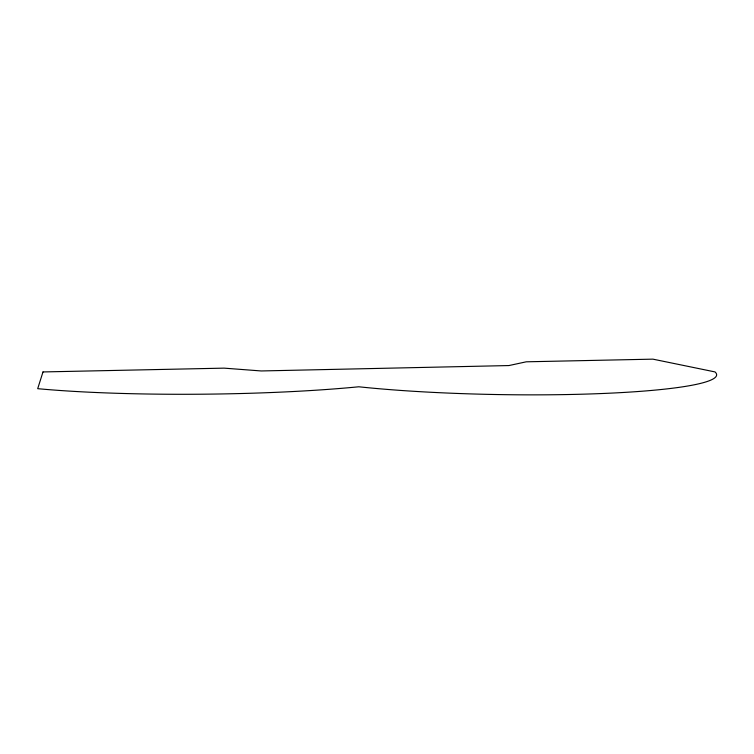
<?xml version="1.0" encoding="UTF-8"?>
<svg xmlns="http://www.w3.org/2000/svg" width="754" height="754" viewBox="0 0 754 754"><rect width="100%" height="100%" fill="white"/><g stroke="black" fill="none" stroke-linecap="round" stroke-linejoin="round"><path stroke-width="1.13" d="M42.997 371.939L37.7 388.678A239.81 25.202 -0.6 0 0 358.791 386.783A218.717 23.506 1 0 0 603.181 393.475A218.717 23.506 1 0 0 714.971 371.911L652.907 359.149L526.292 361.807L508.922 365.558L261.242 370.959L224.127 368.141L42.997 371.939"/></g></svg>
